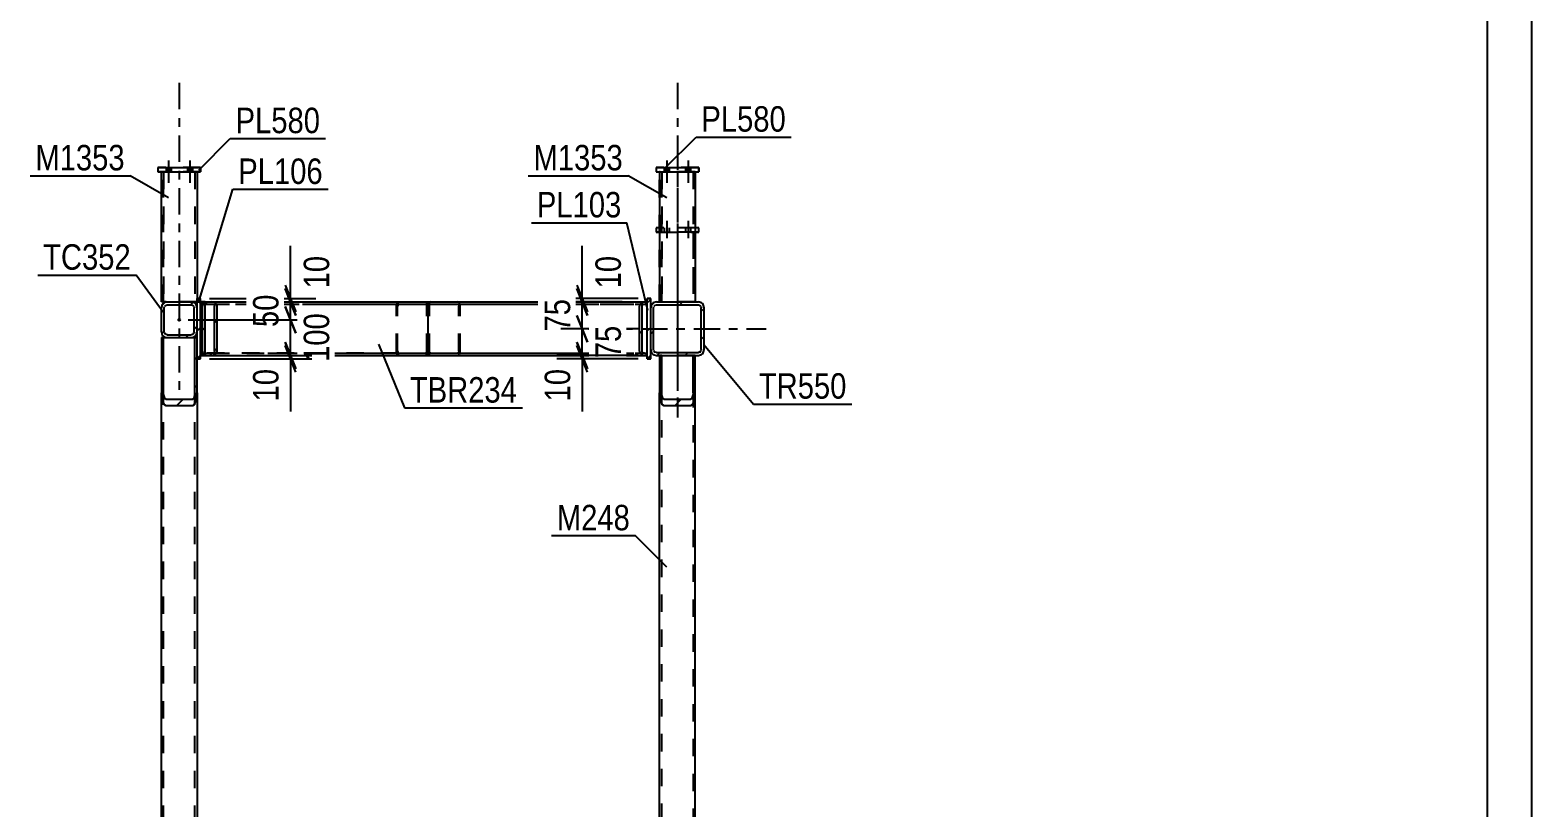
# Model space of a CAD drawing. Header units: millimetres. Extents: x -787 to 402, y -866 to -25.
# Drawn here: x 233.4 to 402.2, y -236.6 to -149.2 of the extents above; entities that cross this region are included whole.
import ezdxf

# ---------------------------------------------------------------- set-up
doc = ezdxf.new("R2010")
doc.units = ezdxf.units.MM
doc.linetypes.add('DXK_LINE_DOT2', pattern=[3.9198, 1.9599, -1.9599])
doc.linetypes.add('DXK_LINE_DOT3', pattern=[5.9187, 2.979, -0.9799, 0.9799, -0.9799])
doc.styles.add('Arial Narrow', font='ARIALN.TTF', dxfattribs={"height": 0.2})

# ---------------------------------------------------------------- blocks, each defined once
blk = doc.blocks.new('Unknown-569028579-1134')
at = {"color": 5, "linetype": 'Continuous'}
for p, q in [((402.24, -866.13), (402.24, -25.13)), ((397.24, -861.13), (397.24, -30.13))]:
    blk.add_line(p, q, dxfattribs=at)
blk = doc.blocks.new('Part-569028579-83723 - 83700')
at = {"linetype": 'Continuous'}
h = blk.add_hatch(dxfattribs=at)
h.set_pattern_fill('', scale=0.7, style=0, pattern_type=0)
h.set_pattern_definition([(45, (302.2643, -179.7933), (-1.57154, 1.57154), [])])
h.paths.add_polyline_path([(302.48, -179.76), (302.26, -179.79), (302.08, -179.9), (301.95, -180.05), (301.91, -180.24), (301.91, -185.28), (301.95, -185.46), (302.08, -185.62), (302.26, -185.72), (302.48, -185.76), (302.77, -185.76), (302.77, -185.52), (302.48, -185.52), (302.37, -185.5), (302.28, -185.45), (302.22, -185.37), (302.2, -185.28), (302.2, -180.24), (302.22, -180.14), (302.28, -180.07), (302.37, -180.02), (302.48, -180), (302.77, -180), (302.77, -179.76)])
at = {"color": 7, "linetype": 'DXK_LINE_DOT2'}
for p, q in [((260.12, -179.76), (277.88, -179.76)), ((260.12, -180), (302.48, -180)), ((266.15, -179.76), (302.77, -179.76)), ((266.15, -180), (302.77, -180)), ((302.77, -185.52), (302.77, -179.76)), ((302.77, -180.02), (302.77, -180)), ((260.12, -185.52), (302.48, -185.52)), ((266.15, -185.52), (302.77, -185.52)), ((302.77, -185.72), (302.77, -185.52)), ((302.77, -185.76), (302.77, -185.72)), ((260.12, -185.76), (277.88, -185.76)), ((266.15, -185.76), (302.77, -185.76))]:
    blk.add_line(p, q, dxfattribs=at)
at = {"color": 2, "linetype": 'Continuous'}
for p, q in [((277.88, -179.76), (302.48, -179.76)), ((301.95, -180.05), (301.91, -180.24)), ((301.91, -185.28), (301.91, -180.24)), ((302.2, -180.24), (302.22, -180.14)), ((302.2, -185.28), (302.2, -180.24)), ((302.22, -180.14), (302.28, -180.07)), ((302.48, -179.76), (302.26, -179.79)), ((302.28, -180.07), (302.37, -180.02)), ((302.37, -180.02), (302.48, -180)), ((302.48, -179.76), (302.77, -179.76)), ((302.48, -180), (302.77, -180)), ((302.77, -179.76), (302.77, -179.76)), ((302.77, -180), (302.77, -179.76)), ((302.77, -180), (302.77, -180)), ((301.91, -185.28), (301.95, -185.46)), ((302.22, -185.37), (302.2, -185.28)), ((302.28, -185.45), (302.22, -185.37)), ((302.26, -185.72), (302.48, -185.76)), ((302.37, -185.5), (302.28, -185.45)), ((302.48, -185.52), (302.37, -185.5)), ((302.48, -185.52), (302.77, -185.52)), ((302.77, -185.52), (302.77, -185.52)), ((302.77, -185.76), (302.77, -185.52)), ((277.88, -185.76), (302.48, -185.76)), ((302.48, -185.76), (302.77, -185.76)), ((302.77, -185.76), (302.77, -185.76))]:
    blk.add_line(p, q, dxfattribs=at)
for centre, start, end in [((302.43, -180.3), 107.7012, 152.0537), ((302.43, -185.21), 207.9463, 252.2988)]:
    blk.add_arc(centre, 0.537, start, end, dxfattribs=at)
blk = doc.blocks.new('Bolt-569028579-83986 - 83700')
at = {"linetype": 'Continuous'}
for points in [[(248.69, -165.12), (249.25, -165.12), (249.25, -164.64), (248.69, -164.64)], [(248.69, -165.12), (249.25, -165.12), (249.25, -164.64), (248.69, -164.64)], [(251.09, -165.12), (251.65, -165.12), (251.65, -164.64), (251.09, -164.64)], [(251.09, -165.12), (251.65, -165.12), (251.65, -164.64), (251.09, -164.64)]]:
    blk.add_hatch(color=1, dxfattribs=at).paths.add_polyline_path(points)
at = {"color": 1, "linetype": 'Continuous'}
for p, q in [((248.69, -164.64), (248.69, -165.12)), ((248.69, -164.64), (248.69, -165.12)), ((248.97, -163.84), (248.97, -166.36)), ((248.97, -163.84), (248.97, -166.36)), ((249.25, -164.64), (249.25, -165.12)), ((249.25, -164.64), (249.25, -165.12)), ((251.09, -164.64), (251.09, -165.12)), ((251.09, -164.64), (251.09, -165.12)), ((251.37, -163.84), (251.37, -166.36)), ((251.37, -163.84), (251.37, -166.36)), ((251.65, -164.64), (251.65, -165.12)), ((251.65, -164.64), (251.65, -165.12))]:
    blk.add_line(p, q, dxfattribs=at)
blk = doc.blocks.new('Part-569028579-83710 - 83700')
at = {"linetype": 'Continuous'}
h = blk.add_hatch(dxfattribs=at)
h.set_pattern_fill('', scale=0.7, style=0, pattern_type=0)
h.set_pattern_definition([(45, (248.1685, -189.9873), (-1.57154, 1.57154), [])])
h.paths.add_polyline_path([(248.17, -183.76), (248.17, -189.99), (248.21, -190.52), (248.31, -190.98), (248.46, -191.28), (248.65, -191.39), (251.69, -191.39), (251.87, -191.28), (252.03, -190.98), (252.13, -190.52), (252.17, -189.99), (252.17, -183.76), (251.93, -183.76), (251.93, -189.99), (251.91, -190.26), (251.86, -190.48), (251.78, -190.64), (251.69, -190.69), (248.65, -190.69), (248.56, -190.64), (248.48, -190.48), (248.43, -190.26), (248.41, -189.99), (248.41, -183.76)])
at = {"color": 7, "linetype": 'DXK_LINE_DOT2'}
for p, q in [((248.41, -183.76), (248.17, -183.76)), ((248.17, -183.76), (248.17, -189.99)), ((248.41, -183.76), (248.56, -183.76)), ((248.41, -304.98), (248.41, -183.76)), ((248.81, -183.76), (251.53, -183.76)), ((251.93, -304.98), (251.93, -183.76)), ((251.93, -183.76), (252.13, -183.76)), ((252.13, -183.76), (252.17, -183.76)), ((252.17, -189.99), (252.17, -183.76)), ((252.17, -304.98), (248.17, -304.98))]:
    blk.add_line(p, q, dxfattribs=at)
at = {"color": 2, "linetype": 'Continuous'}
for p, q in [((248.41, -183.76), (248.17, -183.76)), ((248.17, -183.76), (248.17, -189.99)), ((248.41, -183.76), (248.43, -183.76)), ((248.41, -189.99), (248.41, -183.76)), ((248.43, -183.76), (248.56, -183.76)), ((248.56, -183.76), (248.81, -183.76)), ((251.53, -183.76), (251.93, -183.76)), ((251.93, -183.76), (252.17, -183.76)), ((251.93, -189.99), (251.93, -183.76)), ((252.17, -189.99), (252.17, -183.76)), ((248.17, -304.98), (248.17, -189.99)), ((248.17, -189.99), (248.21, -190.52)), ((248.43, -190.26), (248.41, -189.99)), ((248.65, -190.69), (248.56, -190.64)), ((248.65, -190.69), (251.69, -190.69)), ((251.78, -190.64), (251.69, -190.69)), ((251.93, -189.99), (251.91, -190.26)), ((252.13, -190.52), (252.17, -189.99)), ((252.17, -189.99), (252.17, -304.98)), ((248.46, -191.28), (248.65, -191.39)), ((248.65, -191.39), (251.69, -191.39)), ((251.69, -191.39), (251.87, -191.28))]:
    blk.add_line(p, q, dxfattribs=at)
for centre, radius, start, end in [((249.83, -190.39), 1.63, 184.648, 213.1155), ((249.24, -190.19), 0.816, 184.648, 213.1155), ((251.1, -190.19), 0.816, 326.8845, 355.352), ((250.5, -190.39), 1.63, 326.8845, 355.352)]:
    blk.add_arc(centre, radius, start, end, dxfattribs=at)
blk = doc.blocks.new('Part-569028579-83721 - 83700')
at = {"linetype": 'Continuous'}
h = blk.add_hatch(dxfattribs=at)
h.set_pattern_fill('', scale=0.7, style=0, pattern_type=0)
h.set_pattern_definition([(45, (252.5685, -180.0054), (-1.57154, 1.57154), [])])
h.paths.add_polyline_path([(252.57, -179.77), (252.57, -180.01), (252.63, -180.02), (252.72, -180.07), (252.78, -180.14), (252.8, -180.24), (252.8, -185.28), (252.78, -185.37), (252.72, -185.45), (252.63, -185.5), (252.57, -185.51), (252.57, -185.75), (252.74, -185.72), (252.92, -185.62), (253.05, -185.46), (253.09, -185.28), (253.09, -180.24), (253.05, -180.05), (252.92, -179.9), (252.74, -179.79)])
at = {"color": 7, "linetype": 'DXK_LINE_DOT2'}
blk.add_line((252.57, -179.77), (252.57, -185.75), dxfattribs=at)
at = {"color": 2, "linetype": 'Continuous'}
for p, q in [((252.57, -180.01), (252.57, -179.77)), ((252.74, -179.79), (252.57, -179.77)), ((252.57, -180.01), (252.63, -180.02)), ((252.63, -180.02), (252.72, -180.07)), ((252.72, -180.07), (252.78, -180.14)), ((252.78, -180.14), (252.8, -180.24)), ((252.8, -185.28), (252.8, -180.24)), ((253.09, -180.24), (253.05, -180.05)), ((253.09, -185.28), (253.09, -180.24)), ((252.63, -185.5), (252.57, -185.51)), ((252.57, -185.75), (252.57, -185.51)), ((252.57, -185.75), (252.74, -185.72)), ((252.72, -185.45), (252.63, -185.5)), ((252.78, -185.37), (252.72, -185.45)), ((252.8, -185.28), (252.78, -185.37)), ((253.05, -185.46), (253.09, -185.28))]:
    blk.add_line(p, q, dxfattribs=at)
for centre, start, end in [((252.57, -180.3), 27.9463, 72.2988), ((252.57, -185.21), 287.7012, 332.0537)]:
    blk.add_arc(centre, 0.537, start, end, dxfattribs=at)
blk = doc.blocks.new('Part-569028579-83724 - 83700')
at = {"linetype": 'Continuous'}
h = blk.add_hatch(dxfattribs=at)
h.set_pattern_fill('', scale=0.7, style=0, pattern_type=0)
h.set_pattern_definition([(45, (253.0916, -179.9968), (-1.57154, 1.57154), [])])
h.paths.add_polyline_path([(253.09, -179.76), (253.09, -180), (253.85, -180), (253.96, -180.02), (254.05, -180.07), (254.12, -180.14), (254.14, -180.24), (254.14, -185.28), (254.12, -185.37), (254.05, -185.45), (253.96, -185.5), (253.85, -185.52), (253.09, -185.52), (253.09, -185.76), (253.85, -185.76), (254.07, -185.72), (254.26, -185.62), (254.38, -185.46), (254.43, -185.28), (254.43, -180.24), (254.38, -180.05), (254.26, -179.9), (254.07, -179.79), (253.85, -179.76)])
at = {"color": 2, "linetype": 'Continuous'}
for p, q in [((253.09, -179.76), (252.57, -179.76)), ((253, -180), (253.09, -180)), ((253.09, -179.76), (253.09, -180)), ((253.09, -179.76), (253.85, -179.76)), ((253.09, -180), (253.85, -180)), ((253.85, -179.76), (277.88, -179.76)), ((254.07, -179.79), (253.85, -179.76)), ((253.85, -180), (253.96, -180.02)), ((253.96, -180.02), (254.05, -180.07)), ((254.05, -180.07), (254.12, -180.14)), ((254.12, -180.14), (254.14, -180.24)), ((254.14, -185.28), (254.14, -180.24)), ((254.43, -180.24), (254.38, -180.05)), ((254.43, -185.28), (254.43, -180.24)), ((277.88, -179.76), (277.99, -179.79)), ((277.99, -179.79), (278.08, -179.9)), ((278.08, -179.9), (278.15, -180.05)), ((278.15, -180.05), (278.17, -180.24)), ((278.17, -185.28), (278.17, -180.24)), ((253, -185.52), (253.09, -185.52)), ((253.09, -185.52), (253.85, -185.52)), ((253.09, -185.52), (253.09, -185.76)), ((253.96, -185.5), (253.85, -185.52)), ((253.85, -185.76), (254.07, -185.72)), ((254.05, -185.45), (253.96, -185.5)), ((254.12, -185.37), (254.05, -185.45)), ((254.14, -185.28), (254.12, -185.37)), ((254.38, -185.46), (254.43, -185.28)), ((277.99, -185.72), (277.88, -185.76)), ((278.08, -185.62), (277.99, -185.72)), ((278.15, -185.46), (278.08, -185.62)), ((278.17, -185.28), (278.15, -185.46)), ((252.57, -185.76), (253.09, -185.76)), ((253.09, -185.76), (253.85, -185.76)), ((253.85, -185.76), (277.88, -185.76))]:
    blk.add_line(p, q, dxfattribs=at)
at = {"color": 7, "linetype": 'DXK_LINE_DOT2'}
for p, q in [((252.57, -179.76), (252.57, -185.76)), ((252.57, -179.76), (274.86, -179.76)), ((252.57, -180), (253, -180)), ((252.57, -180), (274.86, -180)), ((253.85, -180), (277.88, -180)), ((274.58, -180.24), (274.6, -180.05)), ((274.58, -185.28), (274.58, -180.24)), ((274.6, -180.05), (274.66, -179.9)), ((274.66, -179.9), (274.75, -179.79)), ((274.73, -180.14), (274.72, -180.24)), ((274.72, -185.28), (274.72, -180.24)), ((274.76, -180.07), (274.73, -180.14)), ((274.75, -179.79), (274.86, -179.76)), ((274.81, -180.02), (274.76, -180.07)), ((274.86, -180), (274.81, -180.02)), ((274.86, -179.76), (277.88, -179.76)), ((274.86, -180), (277.88, -180)), ((277.94, -180.02), (277.88, -180)), ((277.98, -180.07), (277.94, -180.02)), ((278.01, -180.14), (277.98, -180.07)), ((278.02, -180.24), (278.01, -180.14)), ((278.02, -185.28), (278.02, -180.24)), ((274.86, -185.52), (252.57, -185.52)), ((252.57, -185.52), (253, -185.52)), ((253.85, -185.52), (277.88, -185.52)), ((274.6, -185.46), (274.58, -185.28)), ((274.66, -185.62), (274.6, -185.46)), ((274.75, -185.72), (274.66, -185.62)), ((274.72, -185.28), (274.73, -185.37)), ((274.73, -185.37), (274.76, -185.45)), ((274.86, -185.76), (274.75, -185.72)), ((274.76, -185.45), (274.81, -185.5)), ((274.81, -185.5), (274.86, -185.52)), ((274.86, -185.52), (277.88, -185.52)), ((277.88, -185.52), (277.94, -185.5)), ((277.94, -185.5), (277.98, -185.45)), ((277.98, -185.45), (278.01, -185.37)), ((278.01, -185.37), (278.02, -185.28)), ((252.57, -185.76), (274.86, -185.76)), ((274.86, -185.76), (277.88, -185.76))]:
    blk.add_line(p, q, dxfattribs=at)
at = {"color": 2, "linetype": 'Continuous'}
for centre, start, end in [((253.91, -180.3), 27.9463, 72.2988), ((253.91, -185.21), 287.7012, 332.0537)]:
    blk.add_arc(centre, 0.537, start, end, dxfattribs=at)
blk = doc.blocks.new('Part-569028579-83927 - 83700')
at = {"linetype": 'Continuous'}
h = blk.add_hatch(dxfattribs=at)
h.set_pattern_fill('', scale=0.7, style=0, pattern_type=0)
h.set_pattern_definition([(45, (248.5636, -179.8048), (-1.5715, 1.5715), [])])
h.paths.add_polyline_path([(248.81, -179.76), (248.56, -179.8), (248.36, -179.94), (248.22, -180.15), (248.17, -180.4), (248.17, -183.12), (248.22, -183.36), (248.36, -183.57), (248.56, -183.71), (248.81, -183.76), (251.53, -183.76), (251.77, -183.71), (251.98, -183.57), (252.12, -183.36), (252.17, -183.12), (252.17, -180.4), (252.12, -180.15), (251.98, -179.94), (251.77, -179.8), (251.53, -179.76)])
h.paths.add_polyline_path([(251.53, -180.08), (251.65, -180.1), (251.75, -180.17), (251.82, -180.27), (251.85, -180.4), (251.85, -183.12), (251.82, -183.24), (251.75, -183.34), (251.65, -183.41), (251.53, -183.44), (248.81, -183.44), (248.69, -183.41), (248.58, -183.34), (248.51, -183.24), (248.49, -183.12), (248.49, -180.4), (248.51, -180.27), (248.58, -180.17), (248.69, -180.1), (248.81, -180.08)])
blk.add_hatch(color=30, dxfattribs=at).paths.add_polyline_path([(250.17, -181.86, -1), (250.17, -181.66, -1)])
at = {"color": 2, "linetype": 'Continuous'}
for p, q in [((248.22, -180.15), (248.17, -180.4)), ((248.17, -180.4), (248.17, -180.4)), ((248.17, -183.12), (248.17, -180.4)), ((248.49, -180.4), (248.51, -180.27)), ((248.49, -180.4), (248.49, -180.4)), ((248.49, -183.12), (248.49, -180.4)), ((248.81, -179.76), (248.56, -179.8)), ((248.69, -180.1), (248.81, -180.08)), ((248.81, -179.76), (248.81, -179.76)), ((248.81, -179.76), (251.53, -179.76)), ((248.81, -180.08), (248.81, -180.08)), ((248.81, -180.08), (251.53, -180.08)), ((251.53, -179.76), (251.53, -179.76)), ((251.77, -179.8), (251.53, -179.76)), ((251.53, -180.08), (251.53, -180.08)), ((251.53, -180.08), (251.65, -180.1)), ((251.82, -180.27), (251.85, -180.4)), ((251.85, -180.4), (251.85, -180.4)), ((251.85, -183.12), (251.85, -180.4)), ((252.17, -180.4), (252.12, -180.15)), ((252.17, -180.4), (252.17, -180.4)), ((252.17, -183.12), (252.17, -180.4)), ((248.17, -183.12), (248.17, -183.12)), ((248.17, -183.12), (248.22, -183.36)), ((248.49, -183.12), (248.49, -183.12)), ((248.51, -183.24), (248.49, -183.12)), ((248.56, -183.71), (248.81, -183.76)), ((248.81, -183.44), (248.69, -183.41)), ((248.81, -183.44), (248.81, -183.44)), ((248.81, -183.44), (251.53, -183.44)), ((248.81, -183.76), (248.81, -183.76)), ((248.81, -183.76), (251.53, -183.76)), ((251.65, -183.41), (251.53, -183.44)), ((251.53, -183.44), (251.53, -183.44)), ((251.53, -183.76), (251.77, -183.71)), ((251.53, -183.76), (251.53, -183.76)), ((251.85, -183.12), (251.82, -183.24)), ((251.85, -183.12), (251.85, -183.12)), ((252.12, -183.36), (252.17, -183.12)), ((252.17, -183.12), (252.17, -183.12))]:
    blk.add_line(p, q, dxfattribs=at)
at = {"color": 7, "linetype": 'DXK_LINE_DOT3'}
blk.add_line((250.17, -181.76), (250.17, -181.76), dxfattribs=at)
at = {"color": 30, "linetype": 'DXK_LINE_DOT3'}
blk.add_line((250.17, -181.76), (250.17, -181.76), dxfattribs=at)
at = {"color": 30, "linetype": 'Continuous'}
blk.add_circle((250.17, -181.76), 0.1, dxfattribs=at)
at = {"color": 2, "linetype": 'Continuous'}
for centre, radius, start, end in [((248.81, -180.4), 0.64, 112.5, 157.5), ((248.81, -180.4), 0.32, 112.5, 157.5), ((251.53, -180.4), 0.32, 22.5, 67.5), ((251.53, -180.4), 0.64, 22.5, 67.5), ((248.81, -183.12), 0.64, 202.5, 247.5), ((248.81, -183.12), 0.32, 202.5, 247.5), ((251.53, -183.12), 0.32, 292.5, 337.5), ((251.53, -183.12), 0.64, 292.5, 337.5)]:
    blk.add_arc(centre, radius, start, end, dxfattribs=at)
blk = doc.blocks.new('Part-569028579-83928 - 83700')
at = {"linetype": 'Continuous'}
h = blk.add_hatch(dxfattribs=at)
h.set_pattern_fill('', scale=0.7, style=0, pattern_type=0)
h.set_pattern_definition([(45, (303.5626, -179.8057), (-1.57154, 1.57154), [])])
h.paths.add_polyline_path([(303.81, -179.76), (303.56, -179.81), (303.35, -179.94), (303.22, -180.15), (303.17, -180.4), (303.17, -185.12), (303.22, -185.36), (303.35, -185.57), (303.56, -185.71), (303.81, -185.76), (308.53, -185.76), (308.77, -185.71), (308.98, -185.57), (309.12, -185.36), (309.17, -185.12), (309.17, -180.4), (309.12, -180.15), (308.98, -179.94), (308.77, -179.81), (308.53, -179.76)])
h.paths.add_polyline_path([(308.53, -180.08), (308.65, -180.1), (308.75, -180.17), (308.82, -180.27), (308.85, -180.4), (308.85, -185.12), (308.82, -185.24), (308.75, -185.34), (308.65, -185.41), (308.53, -185.44), (303.81, -185.44), (303.69, -185.41), (303.58, -185.34), (303.51, -185.24), (303.49, -185.12), (303.49, -180.4), (303.51, -180.27), (303.58, -180.17), (303.69, -180.1), (303.81, -180.08)])
at = {"color": 7, "linetype": 'DXK_LINE_DOT3'}
for p, q in [((306.17, -172.76), (306.17, -192.76)), ((296.17, -182.76), (316.17, -182.76))]:
    blk.add_line(p, q, dxfattribs=at)
at = {"color": 2, "linetype": 'Continuous'}
for p, q in [((303.22, -180.15), (303.17, -180.4)), ((303.17, -180.4), (303.17, -180.4)), ((303.17, -185.12), (303.17, -180.4)), ((303.49, -180.4), (303.51, -180.27)), ((303.49, -180.4), (303.49, -180.4)), ((303.49, -185.12), (303.49, -180.4)), ((303.81, -179.76), (303.56, -179.81)), ((303.69, -180.1), (303.81, -180.08)), ((303.81, -179.76), (303.81, -179.76)), ((303.81, -179.76), (308.53, -179.76)), ((303.81, -180.08), (303.81, -180.08)), ((303.81, -180.08), (308.53, -180.08)), ((308.53, -179.76), (308.53, -179.76)), ((308.77, -179.81), (308.53, -179.76)), ((308.53, -180.08), (308.53, -180.08)), ((308.53, -180.08), (308.65, -180.1)), ((308.82, -180.27), (308.85, -180.4)), ((308.85, -180.4), (308.85, -180.4)), ((308.85, -185.12), (308.85, -180.4)), ((309.17, -180.4), (309.12, -180.15)), ((309.17, -180.4), (309.17, -180.4)), ((309.17, -185.12), (309.17, -180.4)), ((303.17, -185.12), (303.17, -185.12)), ((303.17, -185.12), (303.22, -185.36)), ((303.49, -185.12), (303.49, -185.12)), ((303.51, -185.24), (303.49, -185.12)), ((303.56, -185.71), (303.81, -185.76)), ((303.81, -185.44), (303.69, -185.41)), ((303.81, -185.44), (303.81, -185.44)), ((303.81, -185.44), (308.53, -185.44)), ((308.65, -185.41), (308.53, -185.44)), ((308.53, -185.44), (308.53, -185.44)), ((308.53, -185.76), (308.77, -185.71)), ((308.85, -185.12), (308.82, -185.24)), ((308.85, -185.12), (308.85, -185.12)), ((309.12, -185.36), (309.17, -185.12)), ((309.17, -185.12), (309.17, -185.12)), ((303.81, -185.76), (303.81, -185.76)), ((303.81, -185.76), (308.53, -185.76)), ((308.53, -185.76), (308.53, -185.76))]:
    blk.add_line(p, q, dxfattribs=at)
for centre, radius, start, end in [((303.81, -180.4), 0.64, 112.5, 157.5), ((303.81, -180.4), 0.32, 112.5, 157.5), ((308.53, -180.4), 0.32, 22.5, 67.5), ((308.53, -180.4), 0.64, 22.5, 67.5), ((303.81, -185.12), 0.64, 202.5, 247.5), ((303.81, -185.12), 0.32, 202.5, 247.5), ((308.53, -185.12), 0.32, 292.5, 337.5), ((308.53, -185.12), 0.64, 292.5, 337.5)]:
    blk.add_arc(centre, radius, start, end, dxfattribs=at)
blk = doc.blocks.new('Part-569028579-83870 - 83700')
at = {"color": 7, "linetype": 'DXK_LINE_DOT3'}
blk.add_line((250.17, -155.12), (250.17, -189.76), dxfattribs=at)
at = {"color": 2, "linetype": 'Continuous'}
for p, q in [((248.17, -179.76), (248.17, -165.12)), ((252.17, -165.12), (252.17, -179.36)), ((248.65, -179.76), (248.17, -179.76)), ((248.65, -179.76), (248.79, -179.76)), ((251.55, -179.76), (252.13, -179.76)), ((252.13, -179.76), (252.17, -179.76))]:
    blk.add_line(p, q, dxfattribs=at)
at = {"color": 7, "linetype": 'DXK_LINE_DOT2'}
for p, q in [((248.17, -165.12), (252.17, -165.12)), ((248.41, -165.12), (248.41, -179.76)), ((248.65, -165.12), (251.69, -165.12)), ((251.93, -165.12), (251.93, -179.76)), ((248.41, -179.76), (248.65, -179.76)), ((248.79, -179.76), (251.55, -179.76)), ((251.69, -179.76), (251.87, -179.76)), ((252.13, -179.76), (252.17, -179.76)), ((252.17, -179.76), (252.17, -179.36))]:
    blk.add_line(p, q, dxfattribs=at)
blk = doc.blocks.new('Part-569028579-83874 - 83700')
at = {"color": 7, "linetype": 'DXK_LINE_DOT3'}
blk.add_line((250.17, -155.12), (250.17, -189.76), dxfattribs=at)
at = {"color": 7, "linetype": 'DXK_LINE_DOT2'}
for p, q in [((248.17, -165.12), (252.17, -165.12)), ((248.17, -179.76), (248.17, -165.12)), ((248.41, -179.76), (248.41, -165.12)), ((248.65, -165.12), (251.69, -165.12)), ((251.93, -165.12), (251.93, -179.76)), ((252.17, -165.12), (252.17, -179.76)), ((252.17, -179.76), (248.17, -179.76)), ((248.65, -179.76), (251.69, -179.76))]:
    blk.add_line(p, q, dxfattribs=at)
blk = doc.blocks.new('Part-569028579-83751 - 83700')
at = {"linetype": 'Continuous'}
h = blk.add_hatch(dxfattribs=at)
h.set_pattern_fill('', scale=0.7, style=0, pattern_type=0)
h.set_pattern_definition([(45, (304.1675, -189.9873), (-1.57154, 1.57154), [])])
h.paths.add_polyline_path([(304.17, -185.76), (304.17, -189.99), (304.2, -190.52), (304.31, -190.98), (304.46, -191.28), (304.65, -191.39), (307.69, -191.39), (307.87, -191.28), (308.03, -190.98), (308.13, -190.52), (308.17, -189.99), (308.17, -185.76), (307.93, -185.76), (307.93, -189.99), (307.91, -190.26), (307.86, -190.48), (307.78, -190.64), (307.69, -190.69), (304.65, -190.69), (304.56, -190.64), (304.48, -190.48), (304.43, -190.26), (304.41, -189.99), (304.41, -185.76)])
at = {"color": 7, "linetype": 'DXK_LINE_DOT2'}
for p, q in [((308.17, -185.76), (304.17, -185.76)), ((304.17, -185.76), (304.17, -189.99)), ((304.41, -304.76), (304.41, -185.76)), ((307.93, -185.76), (307.93, -304.76)), ((308.17, -189.99), (308.17, -185.76)), ((308.17, -304.76), (304.17, -304.76))]:
    blk.add_line(p, q, dxfattribs=at)
at = {"color": 2, "linetype": 'Continuous'}
for p, q in [((304.41, -185.76), (304.17, -185.76)), ((304.17, -185.76), (304.17, -189.99)), ((304.41, -189.99), (304.41, -185.76)), ((307.93, -185.76), (308.17, -185.76)), ((307.93, -189.99), (307.93, -185.76)), ((308.17, -189.99), (308.17, -185.76)), ((304.17, -304.76), (304.17, -189.99)), ((304.17, -189.99), (304.2, -190.52)), ((304.43, -190.26), (304.41, -189.99)), ((304.65, -190.69), (304.56, -190.64)), ((304.65, -190.69), (307.69, -190.69)), ((307.78, -190.64), (307.69, -190.69)), ((307.93, -189.99), (307.91, -190.26)), ((308.13, -190.52), (308.17, -189.99)), ((308.17, -304.76), (308.17, -189.99)), ((304.46, -191.28), (304.65, -191.39)), ((304.65, -191.39), (307.69, -191.39)), ((307.69, -191.39), (307.87, -191.28))]:
    blk.add_line(p, q, dxfattribs=at)
for centre, radius, start, end in [((305.83, -190.39), 1.63, 184.648, 213.1155), ((305.24, -190.19), 0.816, 184.648, 213.1155), ((307.1, -190.19), 0.816, 326.8845, 355.352), ((306.5, -190.39), 1.63, 326.8845, 355.352)]:
    blk.add_arc(centre, radius, start, end, dxfattribs=at)
blk = doc.blocks.new('Part-569028579-83769 - 83700')
at = {"color": 7, "linetype": 'DXK_LINE_DOT2'}
for p, q in [((278.19, -180.05), (278.17, -180.24)), ((278.17, -185.28), (278.17, -180.24)), ((278.25, -179.9), (278.19, -180.05)), ((278.35, -179.79), (278.25, -179.9)), ((278.31, -180.24), (278.32, -180.14)), ((278.31, -185.28), (278.31, -180.24)), ((278.32, -180.14), (278.35, -180.07)), ((278.45, -179.76), (278.35, -179.79)), ((278.35, -180.07), (278.4, -180.02)), ((278.4, -180.02), (278.45, -180)), ((278.45, -179.76), (281.47, -179.76)), ((278.45, -179.76), (290.19, -179.76)), ((278.45, -180), (290.19, -180)), ((278.45, -180), (281.47, -180)), ((281.47, -179.76), (296.22, -179.76)), ((281.58, -179.79), (281.47, -179.76)), ((281.47, -180), (296.22, -180)), ((281.47, -180), (281.53, -180.02)), ((281.53, -180.02), (281.57, -180.07)), ((281.57, -180.07), (281.6, -180.14)), ((281.67, -179.9), (281.58, -179.79)), ((281.6, -180.14), (281.61, -180.24)), ((281.61, -185.28), (281.61, -180.24)), ((281.74, -180.05), (281.67, -179.9)), ((281.76, -180.24), (281.74, -180.05)), ((281.76, -185.28), (281.76, -180.24)), ((278.17, -185.28), (278.19, -185.46)), ((278.19, -185.46), (278.25, -185.62)), ((278.25, -185.62), (278.35, -185.72)), ((278.32, -185.37), (278.31, -185.28)), ((278.35, -185.45), (278.32, -185.37)), ((278.4, -185.5), (278.35, -185.45)), ((278.35, -185.72), (278.45, -185.76)), ((278.45, -185.52), (278.4, -185.5)), ((278.45, -185.52), (290.19, -185.52)), ((278.45, -185.52), (281.47, -185.52)), ((281.53, -185.5), (281.47, -185.52)), ((281.47, -185.52), (296.22, -185.52)), ((281.47, -185.76), (281.58, -185.72)), ((281.57, -185.45), (281.53, -185.5)), ((281.6, -185.37), (281.57, -185.45)), ((281.58, -185.72), (281.67, -185.62)), ((281.61, -185.28), (281.6, -185.37)), ((281.67, -185.62), (281.74, -185.46)), ((281.74, -185.46), (281.76, -185.28)), ((278.45, -185.76), (281.47, -185.76)), ((278.45, -185.76), (290.19, -185.76)), ((281.47, -185.76), (296.22, -185.76))]:
    blk.add_line(p, q, dxfattribs=at)
blk = doc.blocks.new('Part-569028579-83776 - 83700')
at = {"linetype": 'Continuous'}
h = blk.add_hatch(dxfattribs=at)
h.set_pattern_fill('', scale=0.7, style=0, pattern_type=0)
h.set_pattern_definition([(45, (302.7675, -186.1569), (-1.57154, 1.57154), [])])
h.paths.add_polyline_path([(302.77, -179.36), (302.77, -186.16), (303.17, -186.16), (303.17, -179.36)])
at = {"color": 2, "linetype": 'Continuous'}
for p, q in [((302.77, -179.36), (302.77, -179.36)), ((302.77, -186.16), (302.77, -179.36)), ((303.17, -179.36), (302.77, -179.36)), ((303.17, -179.36), (303.17, -179.36)), ((303.17, -186.16), (303.17, -179.36)), ((302.77, -186.16), (302.77, -186.16)), ((303.17, -186.16), (302.77, -186.16)), ((303.17, -186.16), (303.17, -186.16))]:
    blk.add_line(p, q, dxfattribs=at)
at = {"color": 7, "linetype": 'DXK_LINE_DOT2'}
for p, q in [((302.77, -179.36), (303.17, -179.36)), ((302.77, -186.16), (302.77, -179.36)), ((303.17, -186.16), (303.17, -179.36)), ((302.77, -186.16), (303.17, -186.16))]:
    blk.add_line(p, q, dxfattribs=at)
blk = doc.blocks.new('Bolt-569028579-83989 - 83700')
at = {"linetype": 'Continuous'}
for points in [[(304.69, -165.12), (305.25, -165.12), (305.25, -164.64), (304.69, -164.64)], [(304.69, -165.12), (305.25, -165.12), (305.25, -164.64), (304.69, -164.64)], [(307.09, -165.12), (307.65, -165.12), (307.65, -164.64), (307.09, -164.64)], [(307.09, -165.12), (307.65, -165.12), (307.65, -164.64), (307.09, -164.64)]]:
    blk.add_hatch(color=1, dxfattribs=at).paths.add_polyline_path(points)
at = {"color": 1, "linetype": 'Continuous'}
for p, q in [((304.69, -164.64), (304.69, -165.12)), ((304.69, -164.64), (304.69, -165.12)), ((304.97, -163.84), (304.97, -166.36)), ((304.97, -163.84), (304.97, -166.36)), ((305.25, -164.64), (305.25, -165.12)), ((305.25, -164.64), (305.25, -165.12)), ((307.09, -164.64), (307.09, -165.12)), ((307.09, -164.64), (307.09, -165.12)), ((307.37, -163.84), (307.37, -166.36)), ((307.37, -163.84), (307.37, -166.36)), ((307.65, -164.64), (307.65, -165.12)), ((307.65, -164.64), (307.65, -165.12))]:
    blk.add_line(p, q, dxfattribs=at)
blk = doc.blocks.new('Part-569028579-83782 - 83700')
at = {"linetype": 'Continuous'}
h = blk.add_hatch(dxfattribs=at)
h.set_pattern_fill('', scale=0.7, style=0, pattern_type=0)
h.set_pattern_definition([(45, (252.1685, -186.1569), (-1.57154, 1.57154), [])])
h.paths.add_polyline_path([(252.17, -179.36), (252.17, -186.16), (252.57, -186.16), (252.57, -179.36)])
at = {"color": 2, "linetype": 'Continuous'}
for p, q in [((252.17, -179.36), (252.17, -179.36)), ((252.17, -186.16), (252.17, -179.36)), ((252.57, -179.36), (252.17, -179.36)), ((252.57, -179.36), (252.57, -179.36)), ((252.57, -186.16), (252.57, -179.36)), ((252.17, -186.16), (252.17, -186.16)), ((252.57, -186.16), (252.17, -186.16)), ((252.57, -186.16), (252.57, -186.16))]:
    blk.add_line(p, q, dxfattribs=at)
at = {"color": 7, "linetype": 'DXK_LINE_DOT2'}
for p, q in [((252.17, -179.36), (252.57, -179.36)), ((252.17, -186.16), (252.17, -179.36)), ((252.57, -186.16), (252.57, -179.36)), ((252.17, -186.16), (252.57, -186.16))]:
    blk.add_line(p, q, dxfattribs=at)
blk = doc.blocks.new('Bolt-569028579-83987 - 83700')
at = {"linetype": 'Continuous'}
for points in [[(304.69, -165.12), (305.25, -165.12), (305.25, -164.64), (304.69, -164.64)], [(304.69, -165.12), (305.25, -165.12), (305.25, -164.64), (304.69, -164.64)], [(307.09, -165.12), (307.65, -165.12), (307.65, -164.64), (307.09, -164.64)], [(307.09, -165.12), (307.65, -165.12), (307.65, -164.64), (307.09, -164.64)]]:
    blk.add_hatch(color=1, dxfattribs=at).paths.add_polyline_path(points)
at = {"color": 1, "linetype": 'Continuous'}
for p, q in [((304.69, -164.64), (304.69, -165.12)), ((304.69, -164.64), (304.69, -165.12)), ((304.97, -163.84), (304.97, -166.36)), ((304.97, -163.84), (304.97, -166.36)), ((305.25, -164.64), (305.25, -165.12)), ((305.25, -164.64), (305.25, -165.12)), ((307.09, -164.64), (307.09, -165.12)), ((307.09, -164.64), (307.09, -165.12)), ((307.37, -163.84), (307.37, -166.36)), ((307.37, -163.84), (307.37, -166.36)), ((307.65, -164.64), (307.65, -165.12)), ((307.65, -164.64), (307.65, -165.12))]:
    blk.add_line(p, q, dxfattribs=at)
blk = doc.blocks.new('Part-569028579-83871 - 83700')
at = {"color": 2, "linetype": 'Continuous'}
for p, q in [((247.77, -164.64), (252.57, -164.64)), ((247.77, -164.64), (247.77, -165.12)), ((247.77, -165.12), (252.57, -165.12)), ((252.57, -165.12), (252.57, -164.64))]:
    blk.add_line(p, q, dxfattribs=at)
at = {"color": 7, "linetype": 'DXK_LINE_DOT2'}
for p, q in [((252.57, -164.64), (247.77, -164.64)), ((252.57, -165.12), (247.77, -165.12))]:
    blk.add_line(p, q, dxfattribs=at)
blk = doc.blocks.new('Part-569028579-83872 - 83700')
at = {"color": 7, "linetype": 'DXK_LINE_DOT3'}
blk.add_line((306.17, -155.12), (306.17, -189.76), dxfattribs=at)
at = {"color": 2, "linetype": 'Continuous'}
for p, q in [((304.17, -165.12), (304.17, -179.76)), ((308.17, -165.12), (308.17, -179.76))]:
    blk.add_line(p, q, dxfattribs=at)
at = {"color": 7, "linetype": 'DXK_LINE_DOT2'}
for p, q in [((308.17, -165.12), (304.17, -165.12)), ((304.41, -165.12), (304.41, -179.76)), ((304.65, -165.12), (307.69, -165.12)), ((307.93, -165.12), (307.93, -179.76)), ((308.17, -179.76), (304.17, -179.76)), ((304.17, -179.76), (304.17, -179.76)), ((304.65, -179.76), (307.69, -179.76)), ((308.17, -179.76), (308.17, -179.76))]:
    blk.add_line(p, q, dxfattribs=at)
blk = doc.blocks.new('Bolt-569028579-83988 - 83700')
at = {"linetype": 'Continuous'}
for points in [[(248.69, -165.12), (249.25, -165.12), (249.25, -164.64), (248.69, -164.64)], [(248.69, -165.12), (249.25, -165.12), (249.25, -164.64), (248.69, -164.64)], [(251.09, -165.12), (251.65, -165.12), (251.65, -164.64), (251.09, -164.64)], [(251.09, -165.12), (251.65, -165.12), (251.65, -164.64), (251.09, -164.64)]]:
    blk.add_hatch(color=1, dxfattribs=at).paths.add_polyline_path(points)
at = {"color": 1, "linetype": 'Continuous'}
for p, q in [((248.69, -164.64), (248.69, -165.12)), ((248.69, -164.64), (248.69, -165.12)), ((248.97, -163.84), (248.97, -166.36)), ((248.97, -163.84), (248.97, -166.36)), ((249.25, -164.64), (249.25, -165.12)), ((249.25, -164.64), (249.25, -165.12)), ((251.09, -164.64), (251.09, -165.12)), ((251.09, -164.64), (251.09, -165.12)), ((251.37, -163.84), (251.37, -166.36)), ((251.37, -163.84), (251.37, -166.36)), ((251.65, -164.64), (251.65, -165.12)), ((251.65, -164.64), (251.65, -165.12))]:
    blk.add_line(p, q, dxfattribs=at)
blk = doc.blocks.new('Part-569028579-83873 - 83700')
at = {"color": 2, "linetype": 'Continuous'}
for p, q in [((303.77, -164.64), (308.57, -164.64)), ((303.77, -164.64), (303.77, -165.12)), ((303.77, -165.12), (308.57, -165.12)), ((308.57, -165.12), (308.57, -164.64))]:
    blk.add_line(p, q, dxfattribs=at)
at = {"color": 7, "linetype": 'DXK_LINE_DOT2'}
for p, q in [((308.57, -164.64), (303.77, -164.64)), ((303.77, -165.12), (308.57, -165.12))]:
    blk.add_line(p, q, dxfattribs=at)
blk = doc.blocks.new('Part-569028579-83875 - 83700')
at = {"color": 7, "linetype": 'DXK_LINE_DOT2'}
for p, q in [((247.77, -164.64), (252.57, -164.64)), ((247.77, -164.64), (247.77, -165.12)), ((247.77, -164.64), (252.57, -164.64)), ((247.77, -165.12), (252.57, -165.12)), ((247.77, -165.12), (252.57, -165.12)), ((252.57, -164.64), (252.57, -165.12))]:
    blk.add_line(p, q, dxfattribs=at)
blk = doc.blocks.new('Part-569028579-83876 - 83700')
at = {"color": 7, "linetype": 'DXK_LINE_DOT3'}
blk.add_line((306.17, -155.12), (306.17, -189.76), dxfattribs=at)
at = {"color": 7, "linetype": 'DXK_LINE_DOT2'}
for p, q in [((308.17, -165.12), (304.17, -165.12)), ((304.17, -179.76), (304.17, -165.12)), ((304.41, -179.76), (304.41, -165.12)), ((304.65, -165.12), (307.69, -165.12)), ((307.93, -165.12), (307.93, -179.76)), ((308.17, -165.12), (308.17, -179.76)), ((308.17, -179.76), (304.17, -179.76)), ((304.65, -179.76), (307.69, -179.76))]:
    blk.add_line(p, q, dxfattribs=at)
blk = doc.blocks.new('Part-569028579-83877 - 83700')
at = {"color": 7, "linetype": 'DXK_LINE_DOT2'}
for p, q in [((303.77, -164.64), (308.57, -164.64)), ((303.77, -164.64), (303.77, -165.12)), ((303.77, -164.64), (308.57, -164.64)), ((303.77, -165.12), (308.57, -165.12)), ((303.77, -165.12), (308.57, -165.12)), ((308.57, -164.64), (308.57, -165.12))]:
    blk.add_line(p, q, dxfattribs=at)
blk = doc.blocks.new('Part-569028579-83902 - 83700')
at = {"color": 7, "linetype": 'DXK_LINE_DOT3'}
blk.add_line((306.17, -161.92), (306.17, -189.76), dxfattribs=at)
at = {"color": 7, "linetype": 'DXK_LINE_DOT2'}
for p, q in [((304.17, -171.92), (308.17, -171.92)), ((304.17, -179.76), (304.17, -171.92)), ((304.41, -179.76), (304.41, -171.92)), ((307.93, -171.92), (307.93, -179.76)), ((308.17, -171.92), (308.17, -179.76)), ((308.17, -179.76), (304.17, -179.76))]:
    blk.add_line(p, q, dxfattribs=at)
blk = doc.blocks.new('Part-569028579-83903 - 83700')
at = {"color": 2, "linetype": 'Continuous'}
for p, q in [((304.17, -171.44), (303.77, -171.44)), ((303.77, -171.44), (303.77, -171.92)), ((304.17, -171.92), (303.77, -171.92)), ((308.57, -171.44), (308.17, -171.44)), ((308.57, -171.92), (308.17, -171.92)), ((308.57, -171.92), (308.57, -171.44))]:
    blk.add_line(p, q, dxfattribs=at)
at = {"color": 7, "linetype": 'DXK_LINE_DOT2'}
for p, q in [((308.57, -171.44), (303.77, -171.44)), ((303.77, -171.92), (308.57, -171.92)), ((308.17, -171.44), (304.17, -171.44)), ((308.17, -171.92), (304.17, -171.92))]:
    blk.add_line(p, q, dxfattribs=at)
blk = doc.blocks.new('Bolt-569028579-84001 - 83700')
at = {"color": 1, "linetype": 'DXK_LINE_DOT2'}
for p, q in [((304.69, -171.44), (304.69, -171.92)), ((304.69, -171.44), (304.69, -171.92)), ((304.97, -170.64), (304.97, -173.16)), ((304.97, -170.64), (304.97, -173.16)), ((305.25, -171.44), (305.25, -171.92)), ((305.25, -171.44), (305.25, -171.92)), ((307.09, -171.44), (307.09, -171.92)), ((307.09, -171.44), (307.09, -171.92)), ((307.37, -170.64), (307.37, -173.16)), ((307.37, -170.64), (307.37, -173.16)), ((307.65, -171.44), (307.65, -171.92)), ((307.65, -171.44), (307.65, -171.92))]:
    blk.add_line(p, q, dxfattribs=at)
blk = doc.blocks.new('StraightDimension-569028579-87870 - 83700')
at = {"color": 7, "linetype": 'Continuous'}
for p, q in [((262.08, -177.86), (263.28, -180.86)), ((263.28, -181.26), (262.08, -178.26)), ((253.57, -179.36), (265.53, -179.36)), ((253.57, -179.76), (265.53, -179.76)), ((262.68, -179.76), (262.68, -179.36))]:
    blk.add_line(p, q, dxfattribs=at)
at = {"color": 0}
blk.add_wipeout([(267.63, -173.98), (263.43, -173.98), (263.43, -178.83), (267.63, -178.83)], dxfattribs=at)
at = {"color": 7, "linetype": 'Continuous'}
blk.add_line((262.68, -179.36), (262.68, -173.45), dxfattribs=at)
blk.add_line((262.68, -179.36), (262.68, -173.45), dxfattribs=at)
at = {"color": 3, "style": 'Arial Narrow'}
blk.add_text('10', height=2.863, rotation=90.0002, dxfattribs=at).set_placement((267.03, -178.23))
blk = doc.blocks.new('StraightDimension-569028579-87871 - 83700')
at = {"color": 7, "linetype": 'Continuous'}
for p, q in [((262.08, -178.26), (263.28, -181.26)), ((253.57, -179.76), (265.08, -179.76)), ((263.28, -183.26), (262.08, -180.26)), ((262.68, -181.76), (262.68, -179.76)), ((251.17, -181.76), (265.08, -181.76))]:
    blk.add_line(p, q, dxfattribs=at)
at = {"color": 0}
blk.add_wipeout([(261.93, -178.33), (257.73, -178.33), (257.73, -183.18), (261.93, -183.18)], dxfattribs=at)
at = {"color": 3, "style": 'Arial Narrow'}
blk.add_text('50', height=2.863, rotation=90.0002, dxfattribs=at).set_placement((261.33, -182.58))
blk = doc.blocks.new('StraightDimension-569028579-87872 - 83700')
at = {"color": 7, "linetype": 'Continuous'}
for p, q in [((262.08, -180.26), (263.28, -183.26)), ((251.17, -181.76), (265.53, -181.76)), ((262.68, -185.76), (262.68, -181.76)), ((263.28, -187.26), (262.08, -184.26)), ((253.57, -185.76), (265.53, -185.76))]:
    blk.add_line(p, q, dxfattribs=at)
at = {"color": 0}
blk.add_wipeout([(267.63, -180.41), (263.43, -180.41), (263.43, -187.1), (267.63, -187.1)], dxfattribs=at)
at = {"color": 3, "style": 'Arial Narrow'}
blk.add_text('100', height=2.863, rotation=90.0002, dxfattribs=at).set_placement((267.03, -186.5))
blk = doc.blocks.new('StraightDimension-569028579-87873 - 83700')
at = {"color": 7, "linetype": 'Continuous'}
for p, q in [((262.08, -184.26), (263.28, -187.26)), ((263.28, -187.66), (262.08, -184.66)), ((253.57, -185.76), (265.08, -185.76)), ((253.57, -186.16), (265.08, -186.16)), ((262.68, -186.16), (262.68, -185.76))]:
    blk.add_line(p, q, dxfattribs=at)
at = {"color": 0}
blk.add_wipeout([(261.93, -186.68), (257.73, -186.68), (257.73, -191.54), (261.93, -191.54)], dxfattribs=at)
at = {"color": 7, "linetype": 'Continuous'}
blk.add_line((262.68, -186.16), (262.68, -192.06), dxfattribs=at)
blk.add_line((262.68, -186.16), (262.68, -192.06), dxfattribs=at)
at = {"color": 3, "style": 'Arial Narrow'}
blk.add_text('10', height=2.863, rotation=90.0002, dxfattribs=at).set_placement((261.33, -190.94))
blk = doc.blocks.new('StraightDimension-569028579-88035 - 83700')
at = {"color": 7, "linetype": 'Continuous'}
for p, q in [((294.87, -177.86), (296.07, -180.86)), ((296.07, -181.26), (294.87, -178.26)), ((301.77, -179.36), (293.07, -179.36)), ((299.97, -179.76), (293.07, -179.76)), ((295.47, -179.76), (295.47, -179.36))]:
    blk.add_line(p, q, dxfattribs=at)
at = {"color": 0}
blk.add_wipeout([(300.42, -173.98), (296.22, -173.98), (296.22, -178.83), (300.42, -178.83)], dxfattribs=at)
at = {"color": 7, "linetype": 'Continuous'}
blk.add_line((295.47, -179.36), (295.47, -173.45), dxfattribs=at)
blk.add_line((295.47, -179.36), (295.47, -173.45), dxfattribs=at)
at = {"color": 3, "style": 'Arial Narrow'}
blk.add_text('10', height=2.863, rotation=90.0002, dxfattribs=at).set_placement((299.82, -178.23))
blk = doc.blocks.new('StraightDimension-569028579-88036 - 83700')
at = {"color": 7, "linetype": 'Continuous'}
for p, q in [((294.87, -178.26), (296.07, -181.26)), ((299.97, -179.76), (292.62, -179.76)), ((295.47, -182.76), (295.47, -179.76)), ((296.07, -184.26), (294.87, -181.26)), ((301.77, -182.76), (292.62, -182.76))]:
    blk.add_line(p, q, dxfattribs=at)
at = {"color": 0}
blk.add_wipeout([(294.72, -178.83), (290.52, -178.83), (290.52, -183.68), (294.72, -183.68)], dxfattribs=at)
at = {"color": 3, "style": 'Arial Narrow'}
blk.add_text('75', height=2.863, rotation=90.0002, dxfattribs=at).set_placement((294.12, -183.08))
blk = doc.blocks.new('StraightDimension-569028579-88037 - 83700')
at = {"color": 7, "linetype": 'Continuous'}
for p, q in [((294.87, -181.26), (296.07, -184.26)), ((301.77, -182.76), (293.07, -182.76)), ((295.47, -185.76), (295.47, -182.76)), ((296.07, -187.26), (294.87, -184.26)), ((301.77, -185.76), (293.07, -185.76))]:
    blk.add_line(p, q, dxfattribs=at)
at = {"color": 0}
blk.add_wipeout([(300.42, -181.83), (296.22, -181.83), (296.22, -186.68), (300.42, -186.68)], dxfattribs=at)
at = {"color": 3, "style": 'Arial Narrow'}
blk.add_text('75', height=2.863, rotation=90.0002, dxfattribs=at).set_placement((299.82, -186.08))
blk = doc.blocks.new('StraightDimension-569028579-88038 - 83700')
at = {"color": 7, "linetype": 'Continuous'}
for p, q in [((294.87, -184.26), (296.07, -187.26)), ((296.07, -187.66), (294.87, -184.66)), ((301.77, -185.76), (292.62, -185.76)), ((301.77, -186.16), (292.62, -186.16)), ((295.47, -186.16), (295.47, -185.76))]:
    blk.add_line(p, q, dxfattribs=at)
at = {"color": 0}
blk.add_wipeout([(294.72, -186.68), (290.52, -186.68), (290.52, -191.54), (294.72, -191.54)], dxfattribs=at)
at = {"color": 7, "linetype": 'Continuous'}
blk.add_line((295.47, -186.16), (295.47, -192.06), dxfattribs=at)
blk.add_line((295.47, -186.16), (295.47, -192.06), dxfattribs=at)
at = {"color": 3, "style": 'Arial Narrow'}
blk.add_text('10', height=2.863, rotation=90.0002, dxfattribs=at).set_placement((294.12, -190.94))
blk = doc.blocks.new('Mark-569028579-87803 - 83700')
at = {"color": 0}
blk.add_wipeout([(288.16, -191.07), (288.16, -188.07), (276.1, -188.07), (276.1, -191.07)], dxfattribs=at)
blk.add_wipeout([(288.16, -191.07), (288.16, -188.07), (276.1, -188.07), (276.1, -191.07)], dxfattribs=at)
at = {"color": 30, "linetype": 'Continuous'}
for p, q in [((272.59, -184.52), (275.5, -191.67)), ((275.5, -191.67), (288.76, -191.67))]:
    blk.add_line(p, q, dxfattribs=at)
at = {"color": 3, "style": 'Arial Narrow'}
blk.add_text('TBR234', height=2.863, dxfattribs=at).set_placement((276.1, -191.07))
blk = doc.blocks.new('Mark-569028579-87824 - 83700')
at = {"color": 0}
blk.add_wipeout([(244.73, -176.13), (244.73, -173.13), (234.87, -173.13), (234.87, -176.13)], dxfattribs=at)
blk.add_wipeout([(244.73, -176.13), (244.73, -173.13), (234.87, -173.13), (234.87, -176.13)], dxfattribs=at)
at = {"color": 30, "linetype": 'Continuous'}
for p in [(234.27, -176.73), (248.36, -180.92)]:
    blk.add_line(p, (245.33, -176.73), dxfattribs=at)
at = {"color": 3, "style": 'Arial Narrow'}
blk.add_text('TC352', height=2.863, dxfattribs=at).set_placement((234.87, -176.13))
blk = doc.blocks.new('Mark-569028579-87818 - 83700')
at = {"color": 0}
blk.add_wipeout([(300.05, -164.96), (300.05, -161.96), (290, -161.96), (290, -164.96)], dxfattribs=at)
blk.add_wipeout([(300.05, -164.96), (300.05, -161.96), (290, -161.96), (290, -164.96)], dxfattribs=at)
at = {"color": 30, "linetype": 'Continuous'}
for p in [(289.4, -165.56), (304.98, -168.06)]:
    blk.add_line(p, (300.65, -165.56), dxfattribs=at)
at = {"color": 3, "style": 'Arial Narrow'}
blk.add_text('M1353', height=2.863, dxfattribs=at).set_placement((290, -164.96))
blk = doc.blocks.new('Mark-569028579-87809 - 83700')
at = {"color": 0}
blk.add_wipeout([(266.31, -166.49), (266.31, -163.49), (256.81, -163.49), (256.81, -166.49)], dxfattribs=at)
blk.add_wipeout([(266.31, -166.49), (266.31, -163.49), (256.81, -163.49), (256.81, -166.49)], dxfattribs=at)
at = {"color": 30, "linetype": 'Continuous'}
for p, q in [((252.33, -179.87), (256.21, -167.09)), ((256.21, -167.09), (266.91, -167.09))]:
    blk.add_line(p, q, dxfattribs=at)
at = {"color": 3, "style": 'Arial Narrow'}
blk.add_text('PL106', height=2.863, dxfattribs=at).set_placement((256.81, -166.49))
blk = doc.blocks.new('Mark-569028579-87806 - 83700')
at = {"color": 0}
blk.add_wipeout([(299.89, -170.25), (299.89, -167.25), (290.38, -167.25), (290.38, -170.25)], dxfattribs=at)
blk.add_wipeout([(299.89, -170.25), (299.89, -167.25), (290.38, -167.25), (290.38, -170.25)], dxfattribs=at)
at = {"color": 30, "linetype": 'Continuous'}
for p in [(289.78, -170.85), (302.86, -180.73)]:
    blk.add_line(p, (300.49, -170.85), dxfattribs=at)
at = {"color": 3, "style": 'Arial Narrow'}
blk.add_text('PL103', height=2.863, dxfattribs=at).set_placement((290.38, -170.25))
blk = doc.blocks.new('Mark-569028579-87812 - 83700')
at = {"color": 0}
blk.add_wipeout([(244.05, -164.96), (244.05, -161.96), (234, -161.96), (234, -164.96)], dxfattribs=at)
blk.add_wipeout([(244.05, -164.96), (244.05, -161.96), (234, -161.96), (234, -164.96)], dxfattribs=at)
at = {"color": 30, "linetype": 'Continuous'}
for p in [(233.4, -165.56), (248.98, -168.06)]:
    blk.add_line(p, (244.65, -165.56), dxfattribs=at)
at = {"color": 3, "style": 'Arial Narrow'}
blk.add_text('M1353', height=2.863, dxfattribs=at).set_placement((234, -164.96))
blk = doc.blocks.new('Mark-569028579-87815 - 83700')
at = {"color": 0}
blk.add_wipeout([(266.01, -160.78), (266.01, -157.78), (256.51, -157.78), (256.51, -160.78)], dxfattribs=at)
blk.add_wipeout([(266.01, -160.78), (266.01, -157.78), (256.51, -157.78), (256.51, -160.78)], dxfattribs=at)
at = {"color": 30, "linetype": 'Continuous'}
for p, q in [((252.37, -164.92), (255.91, -161.38)), ((255.91, -161.38), (266.61, -161.38))]:
    blk.add_line(p, q, dxfattribs=at)
at = {"color": 3, "style": 'Arial Narrow'}
blk.add_text('PL580', height=2.863, dxfattribs=at).set_placement((256.51, -160.78))
blk = doc.blocks.new('Mark-569028579-87821 - 83700')
at = {"color": 0}
blk.add_wipeout([(318.38, -160.61), (318.38, -157.61), (308.87, -157.61), (308.87, -160.61)], dxfattribs=at)
blk.add_wipeout([(318.38, -160.61), (318.38, -157.61), (308.87, -157.61), (308.87, -160.61)], dxfattribs=at)
at = {"color": 30, "linetype": 'Continuous'}
for p, q in [((304.74, -164.74), (308.27, -161.21)), ((308.27, -161.21), (318.98, -161.21))]:
    blk.add_line(p, q, dxfattribs=at)
at = {"color": 3, "style": 'Arial Narrow'}
blk.add_text('PL580', height=2.863, dxfattribs=at).set_placement((308.87, -160.61))
blk = doc.blocks.new('Mark-569028579-87858 - 83700')
at = {"color": 0}
blk.add_wipeout([(300.84, -205.43), (300.84, -202.43), (292.62, -202.43), (292.62, -205.43)], dxfattribs=at)
blk.add_wipeout([(300.84, -205.43), (300.84, -202.43), (292.62, -202.43), (292.62, -205.43)], dxfattribs=at)
at = {"color": 30, "linetype": 'Continuous'}
for p in [(292.02, -206.03), (304.98, -209.57)]:
    blk.add_line(p, (301.44, -206.03), dxfattribs=at)
at = {"color": 3, "style": 'Arial Narrow'}
blk.add_text('M248', height=2.863, dxfattribs=at).set_placement((292.62, -205.43))
blk = doc.blocks.new('Mark-569028579-90459 - 83700')
at = {"color": 0}
blk.add_wipeout([(325.19, -190.63), (325.19, -187.63), (315.33, -187.63), (315.33, -190.63)], dxfattribs=at)
blk.add_wipeout([(325.19, -190.63), (325.19, -187.63), (315.33, -187.63), (315.33, -190.63)], dxfattribs=at)
at = {"color": 30, "linetype": 'Continuous'}
for p, q in [((309.15, -184.55), (314.73, -191.23)), ((314.73, -191.23), (325.79, -191.23))]:
    blk.add_line(p, q, dxfattribs=at)
at = {"color": 3, "style": 'Arial Narrow'}
blk.add_text('TR550', height=2.863, dxfattribs=at).set_placement((315.33, -190.63))

msp = doc.modelspace()

# ---------------------------------------------------------------- block references
for name in ['Unknown-569028579-1134', 'Part-569028579-83870 - 83700', 'Part-569028579-83874 - 83700', 'Part-569028579-83872 - 83700', 'Part-569028579-83876 - 83700', 'Part-569028579-83902 - 83700', 'Part-569028579-83871 - 83700', 'Part-569028579-83875 - 83700', 'Bolt-569028579-83986 - 83700', 'Bolt-569028579-83988 - 83700', 'Part-569028579-83873 - 83700', 'Part-569028579-83877 - 83700', 'Bolt-569028579-83989 - 83700', 'Bolt-569028579-83987 - 83700', 'Part-569028579-83903 - 83700', 'Bolt-569028579-84001 - 83700', 'Part-569028579-83928 - 83700', 'Part-569028579-83927 - 83700', 'Part-569028579-83782 - 83700', 'Part-569028579-83724 - 83700', 'Part-569028579-83721 - 83700', 'Part-569028579-83723 - 83700', 'Part-569028579-83769 - 83700', 'Part-569028579-83776 - 83700', 'Part-569028579-83710 - 83700', 'Part-569028579-83751 - 83700']:
    msp.add_blockref(name, (0, 0))

# ---------------------------------------------------------------- next in the draw order: block references
for name in ['Mark-569028579-87812 - 83700', 'Mark-569028579-87818 - 83700', 'Mark-569028579-87824 - 83700', 'StraightDimension-569028579-87870 - 83700', 'StraightDimension-569028579-88035 - 83700', 'Mark-569028579-87803 - 83700', 'Mark-569028579-90459 - 83700', 'Mark-569028579-87858 - 83700']:
    msp.add_blockref(name, (0, 0))

# ---------------------------------------------------------------- next in the draw order: block references
for name in ['Mark-569028579-87821 - 83700', 'StraightDimension-569028579-87871 - 83700', 'StraightDimension-569028579-88036 - 83700']:
    msp.add_blockref(name, (0, 0))

# ---------------------------------------------------------------- next in the draw order: block references
for name in ['StraightDimension-569028579-87872 - 83700', 'StraightDimension-569028579-88037 - 83700']:
    msp.add_blockref(name, (0, 0))

# ---------------------------------------------------------------- next in the draw order: block references
for name in ['Mark-569028579-87809 - 83700', 'Mark-569028579-87806 - 83700', 'StraightDimension-569028579-87873 - 83700', 'StraightDimension-569028579-88038 - 83700']:
    msp.add_blockref(name, (0, 0))

# ---------------------------------------------------------------- next in the draw order: block references
msp.add_blockref('Mark-569028579-87815 - 83700', (0, 0))

doc.saveas('drawing.dxf')
